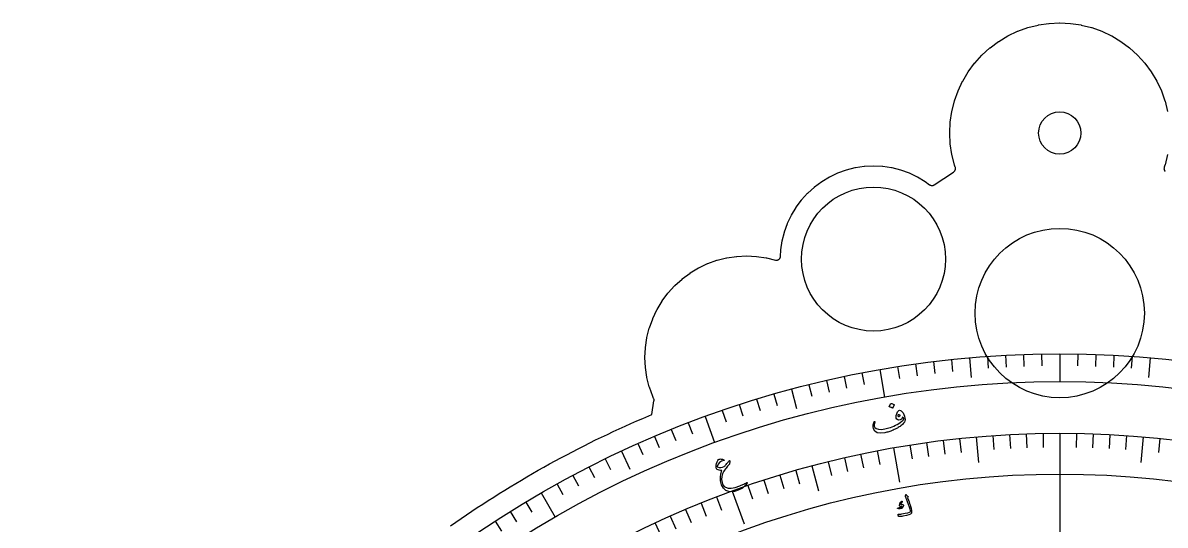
# Model space of a CAD drawing. Header units: millimetres. Extents: x -78 to 78, y -78 to 100.
# Drawn here: x -76 to 7.7, y 63.4 to 100.2 of the extents above; entities that cross this region are included whole.
import ezdxf

# ---------------------------------------------------------------- set-up
doc = ezdxf.new("R2010")
doc.units = ezdxf.units.MM
for name, color, linetype in [('CUT_INNER', 6, 'Continuous'), ('CUT_OUTER', 1, 'Continuous'), ('ENGRAVE', 7, 'Continuous'), ('ENGRAVE_FINE', 8, 'Continuous'), ('TEXT', 5, 'Continuous')]:
    doc.layers.add(name, color=color, linetype=linetype)

msp = doc.modelspace()

# ---------------------------------------------------------------- linework, layer by layer
at = {"layer": 'CUT_INNER'}
for centre, radius in [((0, 92.1099), 1.55), ((-13.64, 82.8874), 5.27), ((0, 78.9349), 6.2)]:
    msp.add_circle(centre, radius, dxfattribs=at)
at = {"layer": 'CUT_OUTER'}
for points in [[(-44.6251, 63.3628), (-44.2355, 63.6354), (-43.8442, 63.9057), (-43.4513, 64.1735), (-43.0567, 64.4389), (-42.6605, 64.7019), (-42.2627, 64.9624), (-41.8633, 65.2205), (-41.4623, 65.4762), (-41.0598, 65.7293), (-40.6557, 65.98), (-40.2501, 66.2282), (-39.843, 66.474), (-39.4343, 66.7172), (-39.0242, 66.9579), (-38.6126, 67.1961), (-38.1996, 67.4317), (-37.7851, 67.6649), (-37.3692, 67.8954), (-36.9519, 68.1234), (-36.5332, 68.3489), (-36.1132, 68.5718), (-35.6918, 68.7921), (-35.269, 69.0098), (-34.8449, 69.2249), (-34.4195, 69.4374), (-33.9928, 69.6473), (-33.5648, 69.8545), (-33.1355, 70.0592), (-32.705, 70.2612), (-32.2733, 70.4605), (-31.8403, 70.6572), (-31.4062, 70.8513), (-30.9709, 71.0426), (-30.5344, 71.2313), (-30.0967, 71.4173), (-29.8875, 71.5047), (-29.7201, 72.5095), (-29.7166, 72.5397), (-29.7162, 72.57), (-29.7188, 72.6002), (-29.7245, 72.63), (-29.7332, 72.6591), (-29.7448, 72.6871), (-29.8105, 72.8261), (-29.8161, 72.8397), (-30.0572, 73.5133), (-30.0614, 73.5273), (-30.2353, 74.2213), (-30.2381, 74.2357), (-30.3431, 74.9434), (-30.3445, 74.958), (-30.3796, 75.6726), (-30.3796, 75.6873), (-30.3445, 76.4018), (-30.3431, 76.4165), (-30.2381, 77.1241), (-30.2353, 77.1385), (-30.0614, 77.8325), (-30.0572, 77.8466), (-29.8161, 78.5202), (-29.8105, 78.5337), (-29.5046, 79.1805), (-29.4977, 79.1934), (-29.1299, 79.807), (-29.1217, 79.8193), (-28.6956, 80.3939), (-28.6863, 80.4053), (-28.2058, 80.9353), (-28.1954, 80.9457), (-27.6653, 81.4262), (-27.654, 81.4355), (-27.0794, 81.8617), (-27.0671, 81.8698), (-26.4535, 82.2376), (-26.4405, 82.2446), (-25.7938, 82.5504), (-25.7802, 82.5561), (-25.1067, 82.7971), (-25.0926, 82.8013), (-24.3986, 82.9752), (-24.3842, 82.978), (-23.6765, 83.083), (-23.6619, 83.0845), (-22.9474, 83.1196), (-22.9326, 83.1196), (-22.2181, 83.0845), (-22.2035, 83.083), (-21.4958, 82.978), (-21.4814, 82.9752), (-20.8228, 82.8102), (-20.7939, 82.8045), (-20.7646, 82.8016), (-20.7351, 82.8016), (-20.7058, 82.8045), (-20.677, 82.8102), (-20.6488, 82.8187), (-20.6216, 82.83), (-20.5956, 82.8439), (-20.5711, 82.8602), (-20.5484, 82.8789), (-20.5276, 82.8997), (-20.5089, 82.9225), (-20.4925, 82.947), (-20.4787, 82.9729), (-20.4674, 83.0001), (-20.4588, 83.0283), (-20.4531, 83.0572), (-20.4502, 83.0865), (-20.4275, 83.5485), (-20.4261, 83.5632), (-20.33, 84.2107), (-20.3272, 84.2251), (-20.1681, 84.86), (-20.1639, 84.8741), (-19.9433, 85.4904), (-19.9377, 85.504), (-19.6579, 86.0957), (-19.6509, 86.1087), (-19.3144, 86.6701), (-19.3062, 86.6823), (-18.9163, 87.2081), (-18.907, 87.2194), (-18.4674, 87.7044), (-18.457, 87.7148), (-17.972, 88.1544), (-17.9606, 88.1637), (-17.4349, 88.5537), (-17.4227, 88.5618), (-16.8612, 88.8983), (-16.8483, 88.9053), (-16.2566, 89.1851), (-16.243, 89.1908), (-15.6267, 89.4113), (-15.6126, 89.4155), (-14.9777, 89.5746), (-14.9632, 89.5775), (-14.3158, 89.6735), (-14.3011, 89.6749), (-13.6474, 89.7071), (-13.6326, 89.7071), (-12.9789, 89.6749), (-12.9642, 89.6735), (-12.3168, 89.5775), (-12.3023, 89.5746), (-11.6674, 89.4155), (-11.6533, 89.4113), (-11.037, 89.1908), (-11.0234, 89.1851), (-10.4317, 88.9053), (-10.4188, 88.8983), (-9.8573, 88.5618), (-9.8451, 88.5537), (-9.5372, 88.3253), (-9.5117, 88.3084), (-9.4847, 88.2941), (-9.4564, 88.2827), (-9.4271, 88.2742), (-9.397, 88.2687), (-9.3666, 88.2664), (-9.336, 88.2671), (-9.3057, 88.2709), (-9.276, 88.2778), (-9.2471, 88.2877), (-9.2193, 88.3005), (-9.193, 88.316), (-7.7716, 89.2557), (-7.7486, 89.2725), (-7.7273, 89.2915), (-7.7079, 89.3123), (-7.6905, 89.335), (-7.6754, 89.3591), (-7.6627, 89.3846), (-7.6524, 89.4112), (-7.6447, 89.4386), (-7.6396, 89.4666), (-7.6372, 89.495), (-7.6375, 89.5235), (-7.6405, 89.5519), (-7.6462, 89.5798), (-7.6546, 89.607), (-7.7105, 89.7633), (-7.7147, 89.7774), (-7.9033, 90.5304), (-7.9062, 90.5448), (-8.0201, 91.3126), (-8.0216, 91.3273), (-8.0596, 92.1026), (-8.0596, 92.1173), (-8.0216, 92.8926), (-8.0201, 92.9072), (-7.9062, 93.6751), (-7.9033, 93.6895), (-7.7147, 94.4425), (-7.7105, 94.4566), (-7.449, 95.1874), (-7.4433, 95.201), (-7.1114, 95.9027), (-7.1045, 95.9157), (-6.7054, 96.5815), (-6.6973, 96.5937), (-6.2349, 97.2172), (-6.2255, 97.2286), (-5.7042, 97.8037), (-5.6938, 97.8141), (-5.1187, 98.3354), (-5.1073, 98.3448), (-4.4838, 98.8072), (-4.4716, 98.8154), (-3.8058, 99.2144), (-3.7928, 99.2214), (-3.0911, 99.5532), (-3.0775, 99.5589), (-2.3466, 99.8204), (-2.3326, 99.8247), (-1.5796, 100.0133), (-1.5651, 100.0161), (-0.7973, 100.13), (-0.7827, 100.1315), (-0.0074, 100.1696), (0.0074, 100.1696), (0.7827, 100.1315), (0.7973, 100.13), (1.5651, 100.0161), (1.5796, 100.0133), (2.3326, 99.8247), (2.3466, 99.8204), (3.0775, 99.5589), (3.0911, 99.5532), (3.7928, 99.2214), (3.8058, 99.2144), (4.4716, 98.8154), (4.4838, 98.8072), (5.1073, 98.3448), (5.1187, 98.3354), (5.6938, 97.8141), (5.7042, 97.8037), (6.2255, 97.2286), (6.2349, 97.2172), (6.6973, 96.5937), (6.7054, 96.5815), (7.1045, 95.9157), (7.1114, 95.9027), (7.4433, 95.201), (7.449, 95.1874), (7.7105, 94.4566), (7.7147, 94.4425), (7.9033, 93.6895)], [(7.9033, 90.5304), (7.7147, 89.7774), (7.7105, 89.7633), (7.6546, 89.607), (7.6462, 89.5798), (7.6405, 89.5519), (7.6375, 89.5235), (7.6372, 89.495), (7.6396, 89.4666), (7.6447, 89.4386), (7.6524, 89.4112), (7.6627, 89.3846), (7.6754, 89.3591), (7.6905, 89.335), (7.7079, 89.3123), (7.7273, 89.2915)]]:
    msp.add_lwpolyline(points, dxfattribs=at)
at = {"layer": 'ENGRAVE'}
for points in [[(-6.6195, 75.661), (-6.4928, 74.2134)], [(0, 75.95), (0, 73.9156)], [(6.6195, 75.661), (6.4928, 74.2134)], [(-13.1886, 74.7961), (-12.8353, 72.7927)], [(-19.6573, 73.3621), (-19.2812, 71.9585)], [(-25.9764, 71.3697), (-25.2806, 69.458)], [(-6.1129, 69.8706), (-5.9494, 68.0022)], [(0, 70.1375), (0, 61.6125)], [(6.1129, 69.8706), (5.9494, 68.0022)], [(-32.0979, 68.8341), (-31.4837, 67.5171)], [(-12.1792, 69.072), (-11.7351, 66.5533)], [(-18.1529, 67.7476), (-17.6675, 65.936)], [(-37.975, 65.7746), (-36.9578, 64.0128)], [(-23.9884, 65.9077), (-23.1137, 63.5044)], [(-29.6414, 63.5662), (-28.8488, 61.8664)]]:
    msp.add_lwpolyline(points, dxfattribs=at)
for radius in [75.95, 75.95, 73.9156, 70.1375, 70.1375, 67.1538]:
    msp.add_circle((0, 0), radius, dxfattribs=at)
at = {"layer": 'ENGRAVE_FINE'}
for points in [[(-9.256, 75.3839), (-9.1497, 74.5185)], [(-7.9389, 75.5339), (-7.8478, 74.6668)], [(-5.298, 75.765), (-5.2372, 74.8952)], [(-3.9749, 75.8459), (-3.9293, 74.9752)], [(-2.6506, 75.9037), (-2.6202, 75.0324)], [(-1.3255, 75.9384), (-1.3103, 75.0667)], [(1.3255, 75.9384), (1.3103, 75.0667)], [(2.6506, 75.9037), (2.6202, 75.0324)], [(3.9749, 75.8459), (3.9293, 74.9752)], [(5.298, 75.765), (5.2372, 74.8952)], [(-14.4919, 74.5546), (-14.3256, 73.6987)], [(-11.8812, 75.0149), (-11.7448, 74.1538)], [(-10.5702, 75.2109), (-10.4489, 74.3475)], [(-18.374, 73.694), (-18.163, 72.848)], [(-17.085, 74.0034), (-16.8889, 73.1539)], [(-15.7909, 74.2903), (-15.6096, 73.4375)], [(-20.9347, 73.0078), (-20.6943, 72.1697)], [(-23.4698, 72.2327), (-23.2004, 71.4035)], [(-22.2056, 72.6313), (-21.9507, 71.7976)], [(-24.7269, 71.8121), (-24.443, 70.9878)], [(-28.4514, 70.4196), (-28.1248, 69.6112)], [(-27.218, 70.9054), (-26.9056, 70.0915)], [(-29.676, 69.9123), (-29.3354, 69.1098)], [(-9.7613, 69.4549), (-9.6189, 68.4419)], [(-8.5476, 69.6147), (-8.4229, 68.5993)], [(-7.3314, 69.7533), (-7.2244, 68.7359)], [(-4.8925, 69.9666), (-4.8212, 68.9461)], [(-3.6707, 70.0414), (-3.6172, 69.0198)], [(-2.4478, 70.0948), (-2.4121, 69.0724)], [(-1.2241, 70.1268), (-1.2062, 69.104)], [(1.2241, 70.1268), (1.2062, 69.104)], [(2.4478, 70.0948), (2.4121, 69.0724)], [(3.6707, 70.0414), (3.6172, 69.0198)], [(4.8925, 69.9666), (4.8212, 68.9461)], [(7.3314, 69.7533), (7.2244, 68.7359)], [(-30.8916, 69.3838), (-30.537, 68.5873)], [(-13.3829, 68.8489), (-13.1877, 67.8447)], [(-10.9719, 69.274), (-10.8119, 68.2636)], [(-33.2943, 68.2634), (-32.9121, 67.4798)], [(-16.9678, 68.0541), (-16.7203, 67.0615)], [(-15.7775, 68.3399), (-15.5474, 67.3431)], [(-14.5824, 68.6048), (-14.3697, 67.6042)], [(-35.6564, 67.0599), (-35.247, 66.29)], [(-34.4806, 67.6719), (-34.0848, 66.8951)], [(-20.5062, 67.0728), (-20.2071, 66.0945)], [(-19.3325, 67.4205), (-19.0505, 66.4371)], [(-36.8213, 66.4274), (-36.3986, 65.6648)], [(-22.8345, 66.3163), (-22.5015, 65.349)], [(-21.6737, 66.7047), (-21.3576, 65.7318)], [(-25.135, 65.479), (-24.7684, 64.5239)], [(-39.1171, 65.1019), (-38.6681, 64.3545)], [(-27.4049, 64.5619), (-27.0052, 63.6202)], [(-26.274, 65.0304), (-25.8907, 64.0818)], [(-41.3653, 63.697), (-40.8905, 62.9658)], [(-40.2474, 64.4093), (-39.7853, 63.6699)], [(-28.5275, 64.0738), (-28.1114, 63.1392)]]:
    msp.add_lwpolyline(points, dxfattribs=at)
at = {"layer": 'TEXT'}
for points in [[(-12.3817, 72.3186), (-12.3788, 72.3226), (-12.3742, 72.3255), (-12.368, 72.3273), (-12.3601, 72.3279), (-12.3016, 72.3155), (-12.2455, 72.2977), (-12.1918, 72.2745), (-12.1405, 72.2459), (-12.1352, 72.2411), (-12.1323, 72.2359), (-12.1319, 72.2303), (-12.134, 72.2243), (-12.2306, 71.9921), (-12.2346, 71.9863), (-12.2407, 71.984), (-12.2489, 71.9853), (-12.2591, 71.9901), (-12.2679, 71.9943), (-12.2818, 72.0005), (-12.3007, 72.0086), (-12.3246, 72.0187), (-12.3539, 72.0307), (-12.389, 72.0446), (-12.4298, 72.0603), (-12.4763, 72.0778), (-12.4827, 72.081), (-12.4862, 72.0846), (-12.4869, 72.0888), (-12.4848, 72.0934)], [(-11.7857, 71.8109), (-11.7306, 71.824), (-11.6717, 71.8118), (-11.6091, 71.7743), (-11.5429, 71.7114), (-11.4792, 71.6259), (-11.4243, 71.5206), (-11.3781, 71.3954), (-11.3406, 71.2504), (-11.3305, 71.1972), (-11.3263, 71.147), (-11.3278, 71.0998), (-11.3351, 71.0556), (-11.3712, 70.9639), (-11.4319, 70.8721), (-11.5171, 70.7801), (-11.6269, 70.6878), (-11.6899, 70.6429), (-11.7554, 70.5995), (-11.8233, 70.5575), (-11.8938, 70.517), (-11.9669, 70.478), (-12.0428, 70.4403), (-12.1216, 70.4039), (-12.2031, 70.369), (-12.2854, 70.3359), (-12.366, 70.3054), (-12.4451, 70.2773), (-12.5227, 70.2517), (-12.599, 70.2287), (-12.6742, 70.2085), (-12.7483, 70.1911), (-12.8212, 70.1764), (-13.1311, 70.1449), (-13.3705, 70.1829), (-13.54, 70.291), (-13.6394, 70.4698), (-13.6499, 70.5138), (-13.6571, 70.5648), (-13.661, 70.6229), (-13.6616, 70.688), (-13.6562, 70.7607), (-13.6431, 70.8327), (-13.6223, 70.9041), (-13.5938, 70.9748), (-13.5891, 70.9831), (-13.583, 70.9897), (-13.5755, 70.9943), (-13.5665, 70.9971), (-13.5575, 70.9976), (-13.5497, 70.9953), (-13.5432, 70.9903), (-13.5379, 70.9826), (-13.5344, 70.9736), (-13.5331, 70.965), (-13.5341, 70.9566), (-13.5372, 70.9485), (-13.5838, 70.7882), (-13.5846, 70.6586), (-13.54, 70.5599), (-13.4501, 70.492), (-13.2703, 70.4373), (-13.056, 70.4251), (-12.8067, 70.4548), (-12.5221, 70.5262), (-12.3988, 70.5668), (-12.2764, 70.6135), (-12.1547, 70.6661), (-12.0337, 70.7248), (-11.9136, 70.7895), (-11.7945, 70.8602), (-11.6764, 70.9368), (-11.5593, 71.0195), (-11.4978, 71.0694), (-11.4533, 71.1196), (-11.4259, 71.1703), (-11.4156, 71.2214), (-11.4307, 71.253), (-11.4508, 71.281), (-11.4761, 71.3053), (-11.5065, 71.3259), (-11.5098, 71.3266), (-11.5133, 71.3241), (-11.517, 71.3183), (-11.5209, 71.3094), (-11.5505, 71.239), (-11.5874, 71.1837), (-11.6317, 71.1435), (-11.6835, 71.1183), (-11.7826, 71.1006), (-11.8639, 71.1168), (-11.9276, 71.1672), (-11.9735, 71.2518), (-11.9863, 71.3311), (-11.9759, 71.4324), (-11.9423, 71.5557), (-11.8853, 71.7009), (-11.8657, 71.7376), (-11.8426, 71.7682), (-11.816, 71.7927), (-11.7857, 71.8109)], [(-11.6912, 71.4264), (-11.683, 71.4405), (-11.6821, 71.4534), (-11.6884, 71.4651), (-11.7021, 71.4756), (-11.7544, 71.4979), (-11.7974, 71.4983), (-11.831, 71.4768), (-11.8553, 71.4334), (-11.8573, 71.421), (-11.8565, 71.4105), (-11.8527, 71.4019), (-11.8461, 71.3952), (-11.8031, 71.3771), (-11.763, 71.3763), (-11.7257, 71.3927), (-11.6912, 71.4264)], [(-24.9872, 68.2131), (-24.9496, 68.2396), (-24.904, 68.2555), (-24.8504, 68.2609), (-24.7888, 68.2557), (-24.7562, 68.2495), (-24.7258, 68.2424), (-24.6974, 68.2344), (-24.6711, 68.2254), (-24.647, 68.2156), (-24.6251, 68.2051), (-24.6055, 68.1941), (-24.588, 68.1824), (-24.5747, 68.1698), (-24.5744, 68.1591), (-24.5872, 68.1504), (-24.613, 68.1436), (-24.7756, 68.0966), (-24.91, 68.0088), (-25.0162, 67.8803), (-25.0939, 67.7113), (-25.0944, 67.702), (-25.0911, 67.6937), (-25.0841, 67.6864), (-25.0733, 67.6801), (-24.9506, 67.6438), (-24.829, 67.6344), (-24.7084, 67.6521), (-24.5889, 67.6968), (-24.5688, 67.7089), (-24.5446, 67.7292), (-24.5163, 67.7577), (-24.4839, 67.7943), (-24.4264, 67.8657), (-24.3755, 67.9286), (-24.3312, 67.9831), (-24.2935, 68.0293), (-24.2626, 68.0671), (-24.2383, 68.0966), (-24.2208, 68.1177), (-24.21, 68.1304), (-24.1927, 68.1434), (-24.1804, 68.1417), (-24.1728, 68.1252), (-24.1702, 68.094), (-24.1722, 68.009), (-24.1774, 67.9444), (-24.1857, 67.9002), (-24.1972, 67.8764), (-24.2424, 67.8312), (-24.2892, 67.7807), (-24.3376, 67.7249), (-24.3876, 67.6639), (-24.4391, 67.5975), (-24.4922, 67.5259), (-24.5468, 67.4491), (-24.6028, 67.3669), (-24.7052, 67.176), (-24.7617, 66.9751), (-24.7726, 66.7645), (-24.738, 66.5442), (-24.6985, 66.4319), (-24.6425, 66.3347), (-24.5702, 66.2526), (-24.4815, 66.1854), (-24.2981, 66.1191), (-24.0627, 66.1139), (-23.7752, 66.1691), (-23.4348, 66.2841), (-23.3835, 66.3059), (-23.3287, 66.3304), (-23.2703, 66.3576), (-23.2083, 66.3875), (-23.1429, 66.4201), (-23.0743, 66.4556), (-23.0025, 66.4941), (-22.9275, 66.5353), (-22.9143, 66.5416), (-22.9038, 66.5442), (-22.896, 66.5434), (-22.8911, 66.539), (-22.8947, 66.5078), (-22.9319, 66.4494), (-23.0028, 66.3638), (-23.107, 66.2508), (-23.1716, 66.1862), (-23.2298, 66.1344), (-23.2816, 66.0956), (-23.3271, 66.0697), (-23.5029, 65.9918), (-23.666, 65.9313), (-23.8165, 65.8882), (-23.9546, 65.8627), (-24.2346, 65.8667), (-24.4626, 65.9528), (-24.6389, 66.1216), (-24.7629, 66.3736), (-24.836, 66.6595), (-24.8583, 66.9274), (-24.8294, 67.1772), (-24.7491, 67.4087), (-24.8595, 67.4162), (-24.9526, 67.4307), (-25.0282, 67.4523), (-25.0864, 67.4811), (-25.1043, 67.4948), (-25.1193, 67.5114), (-25.1313, 67.5311), (-25.1403, 67.5537), (-25.1541, 67.6184), (-25.1617, 67.6817), (-25.1631, 67.7435), (-25.1583, 67.8039), (-25.1334, 67.931), (-25.0966, 68.0417), (-25.0478, 68.1357), (-24.9872, 68.2131)], [(-11.2488, 65.6392), (-11.2344, 65.6207), (-11.2198, 65.6034), (-11.2049, 65.5872), (-11.1896, 65.5721), (-11.174, 65.5583), (-11.1578, 65.5456), (-11.1411, 65.5341), (-11.1239, 65.5238), (-11.1169, 65.5175), (-11.1135, 65.5094), (-11.1138, 65.4995), (-11.1178, 65.4877), (-11.1427, 65.4249), (-11.145, 65.4181), (-11.1466, 65.4125), (-11.1473, 65.408), (-11.1472, 65.4046), (-11.0894, 65.2561), (-11.0384, 65.1217), (-10.994, 65.0013), (-10.9563, 64.8952), (-10.9253, 64.8032), (-10.9012, 64.7256), (-10.884, 64.6623), (-10.8735, 64.6134), (-10.8579, 64.5203), (-10.8546, 64.4906), (-10.8527, 64.4605), (-10.8522, 64.43), (-10.8531, 64.3991), (-10.8555, 64.3679), (-10.8595, 64.3363), (-10.8652, 64.3043), (-10.8725, 64.2719), (-10.9217, 64.2173), (-11.0419, 64.1654), (-11.2327, 64.1158), (-11.4942, 64.0678), (-11.5764, 64.0559), (-11.6529, 64.047), (-11.7236, 64.0409), (-11.7885, 64.0378), (-11.7947, 64.0392), (-11.7995, 64.0421), (-11.8028, 64.0465), (-11.8048, 64.0524), (-11.8118, 64.0811), (-11.818, 64.1072), (-11.8234, 64.1308), (-11.828, 64.1519), (-11.8318, 64.1706), (-11.8348, 64.1873), (-11.837, 64.202), (-11.8386, 64.2145), (-11.839, 64.2217), (-11.8373, 64.226), (-11.8333, 64.2276), (-11.8271, 64.2264), (-11.7805, 64.2212), (-11.7218, 64.2218), (-11.651, 64.2282), (-11.5681, 64.2403), (-11.3218, 64.2843), (-11.131, 64.3297), (-10.9958, 64.377), (-10.9162, 64.4266), (-10.9261, 64.4843), (-10.9556, 64.5873), (-11.0049, 64.7355), (-11.074, 64.9289), (-11.145, 65.1222), (-11.1995, 65.2682), (-11.2374, 65.3671), (-11.2585, 65.4187), (-11.2648, 65.4328), (-11.2706, 65.4459), (-11.2761, 65.4582), (-11.2811, 65.4695), (-11.2858, 65.4798), (-11.29, 65.489), (-11.2937, 65.497), (-11.297, 65.5039), (-11.3031, 65.5191), (-11.3062, 65.5341), (-11.3062, 65.5488), (-11.3033, 65.5634), (-11.279, 65.6418), (-11.2768, 65.6472), (-11.2741, 65.6509), (-11.2709, 65.6531), (-11.2671, 65.6536), (-11.2621, 65.6519), (-11.2574, 65.6489), (-11.2529, 65.6447), (-11.2488, 65.6392)], [(-11.5666, 65.1773), (-11.563, 65.1774), (-11.5596, 65.1766), (-11.5565, 65.1747), (-11.5538, 65.1717), (-11.5526, 65.1689), (-11.5518, 65.1657), (-11.5514, 65.1623), (-11.5515, 65.1585), (-11.5738, 65.0509), (-11.5769, 65.0398), (-11.5807, 65.0311), (-11.5851, 65.0247), (-11.5901, 65.0206), (-11.613, 65.0095), (-11.6318, 64.997), (-11.6467, 64.983), (-11.6576, 64.9675), (-11.659, 64.9601), (-11.6541, 64.9534), (-11.6429, 64.9474), (-11.6254, 64.9419), (-11.6141, 64.9402), (-11.6024, 64.9387), (-11.5904, 64.9376), (-11.5781, 64.9367), (-11.5654, 64.9361), (-11.5521, 64.9359), (-11.5383, 64.9361), (-11.5239, 64.9366), (-11.4719, 64.9251), (-11.4492, 64.8867), (-11.4556, 64.8215), (-11.4911, 64.7293), (-11.5074, 64.7008), (-11.5242, 64.6779), (-11.5414, 64.6606), (-11.5592, 64.6487), (-11.5795, 64.6405), (-11.6084, 64.6335), (-11.6459, 64.6276), (-11.6919, 64.6229), (-11.7155, 64.6209), (-11.738, 64.6199), (-11.7594, 64.6198), (-11.7798, 64.6206), (-11.7991, 64.622), (-11.8172, 64.6236), (-11.8341, 64.6254), (-11.8498, 64.6274), (-11.8599, 64.6308), (-11.8675, 64.6354), (-11.8726, 64.6412), (-11.8753, 64.6482), (-11.8754, 64.6558), (-11.8729, 64.6618), (-11.8675, 64.6661), (-11.8594, 64.6687), (-11.8332, 64.6753), (-11.8034, 64.6824), (-11.77, 64.6898), (-11.7329, 64.6976), (-11.6638, 64.7122), (-11.6103, 64.7261), (-11.5724, 64.7394), (-11.5501, 64.752), (-11.5474, 64.7548), (-11.5463, 64.7581), (-11.5467, 64.7618), (-11.5487, 64.766), (-11.5508, 64.7684), (-11.5544, 64.7703), (-11.5593, 64.7718), (-11.5656, 64.7727), (-11.6232, 64.7761), (-11.6475, 64.7786), (-11.6688, 64.7835), (-11.6871, 64.791), (-11.7025, 64.8009), (-11.7162, 64.8134), (-11.7254, 64.8271), (-11.7302, 64.8421), (-11.7306, 64.8585), (-11.7151, 64.9718), (-11.6826, 65.0627), (-11.6331, 65.1312), (-11.5666, 65.1773)]]:
    msp.add_lwpolyline(points, close=True, dxfattribs=at)

doc.saveas('drawing.dxf')
